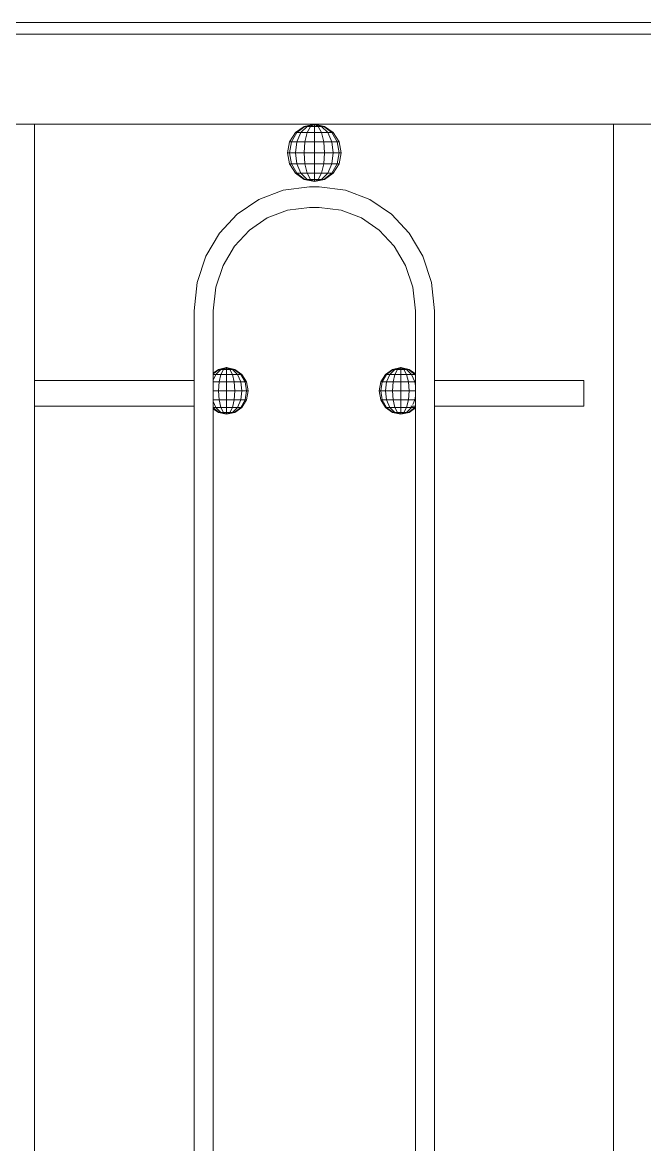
# Model space of a CAD drawing. Header units: millimetres. Extents: x 1832547 to 2001569, y -558009 to -417808.
# Drawn here: x 1856720.4 to 1856965, y -518715.2 to -518273.9 of the extents above; entities that cross this region are included whole.
import ezdxf

# ---------------------------------------------------------------- set-up
doc = ezdxf.new("R2010")
doc.units = ezdxf.units.MM
doc.header["$MEASUREMENT"] = 0
doc.layers.add('CA_manh 08', color=8, linetype='CONTINUOUS', lineweight=9)

msp = doc.modelspace()

# ---------------------------------------------------------------- linework, layer by layer
at = {"layer": 'CA_manh 08'}
for p, q in [((1855444.93, -518273.91), (1858481.56, -518273.91)), ((1858481.56, -518278.49), (1855444.93, -518278.49)), ((1856977.21, -518313.91), (1856247.11, -518313.91)), ((1856715.69, -518313.91), (1856725.15, -518313.91)), ((1856725.15, -518414.68), (1856725.15, -518313.91)), ((1856725.15, -518313.91), (1856835.16, -518313.91)), ((1856827.73, -518317.22), (1856831.14, -518314.77)), ((1856828.29, -518317.22), (1856831.45, -518314.77)), ((1856829.91, -518317.22), (1856832.32, -518314.77)), ((1856831.14, -518314.77), (1856835.16, -518313.91)), ((1856831.45, -518314.77), (1856831.14, -518314.77)), ((1856831.45, -518314.77), (1856835.16, -518313.91)), ((1856832.32, -518314.77), (1856831.45, -518314.77)), ((1856832.32, -518314.77), (1856835.16, -518313.91)), ((1856833.62, -518314.77), (1856832.32, -518314.77)), ((1856832.32, -518317.22), (1856833.62, -518314.77)), ((1856833.62, -518314.77), (1856835.16, -518313.91)), ((1856835.16, -518314.77), (1856833.62, -518314.77)), ((1856835.16, -518313.91), (1856835.16, -518314.77)), ((1856836.7, -518314.77), (1856835.16, -518313.91)), ((1856838.01, -518314.77), (1856835.16, -518313.91)), ((1856838.88, -518314.77), (1856835.16, -518313.91)), ((1856839.19, -518314.77), (1856835.16, -518313.91)), ((1856835.16, -518313.91), (1856952.69, -518313.91)), ((1856835.16, -518314.77), (1856836.7, -518314.77)), ((1856835.16, -518314.77), (1856835.16, -518317.22)), ((1856836.7, -518314.77), (1856838.01, -518314.77)), ((1856838.01, -518317.22), (1856836.7, -518314.77)), ((1856838.01, -518314.77), (1856838.88, -518314.77)), ((1856840.42, -518317.22), (1856838.01, -518314.77)), ((1856838.88, -518314.77), (1856839.19, -518314.77)), ((1856842.03, -518317.22), (1856838.88, -518314.77)), ((1856842.6, -518317.22), (1856839.19, -518314.77)), ((1856952.69, -518313.91), (1856952.69, -519047.28)), ((1856825.45, -518320.89), (1856827.73, -518317.22)), ((1856826.19, -518320.89), (1856828.29, -518317.22)), ((1856827.73, -518317.22), (1856828.29, -518317.22)), ((1856828.29, -518317.22), (1856829.91, -518317.22)), ((1856828.29, -518320.89), (1856829.91, -518317.22)), ((1856829.91, -518317.22), (1856832.32, -518317.22)), ((1856831.45, -518320.89), (1856832.32, -518317.22)), ((1856832.32, -518317.22), (1856835.16, -518317.22)), ((1856835.16, -518317.22), (1856838.01, -518317.22)), ((1856835.16, -518317.22), (1856835.16, -518320.89)), ((1856838.01, -518317.22), (1856840.42, -518317.22)), ((1856838.88, -518320.89), (1856838.01, -518317.22)), ((1856840.42, -518317.22), (1856842.03, -518317.22)), ((1856842.03, -518320.89), (1856840.42, -518317.22)), ((1856842.03, -518317.22), (1856842.6, -518317.22)), ((1856844.14, -518320.89), (1856842.03, -518317.22)), ((1856844.88, -518320.89), (1856842.6, -518317.22)), ((1856824.65, -518325.21), (1856825.45, -518320.89)), ((1856825.45, -518320.89), (1856826.19, -518320.89)), ((1856825.45, -518325.21), (1856826.19, -518320.89)), ((1856826.19, -518320.89), (1856828.29, -518320.89)), ((1856827.73, -518325.21), (1856828.29, -518320.89)), ((1856828.29, -518320.89), (1856831.45, -518320.89)), ((1856831.14, -518325.21), (1856831.45, -518320.89)), ((1856831.45, -518320.89), (1856835.16, -518320.89)), ((1856835.16, -518320.89), (1856838.88, -518320.89)), ((1856835.16, -518320.89), (1856835.16, -518325.21)), ((1856838.88, -518320.89), (1856842.03, -518320.89)), ((1856839.19, -518325.21), (1856838.88, -518320.89)), ((1856842.03, -518320.89), (1856844.14, -518320.89)), ((1856842.6, -518325.21), (1856842.03, -518320.89)), ((1856844.14, -518320.89), (1856844.88, -518320.89)), ((1856844.88, -518325.21), (1856844.14, -518320.89)), ((1856845.68, -518325.21), (1856844.88, -518320.89)), ((1856824.65, -518325.21), (1856825.45, -518325.21)), ((1856825.45, -518329.53), (1856824.65, -518325.21)), ((1856825.45, -518325.21), (1856827.73, -518325.21)), ((1856826.19, -518329.53), (1856825.45, -518325.21)), ((1856827.73, -518325.21), (1856831.14, -518325.21)), ((1856828.29, -518329.53), (1856827.73, -518325.21)), ((1856831.14, -518325.21), (1856835.16, -518325.21)), ((1856831.45, -518329.53), (1856831.14, -518325.21)), ((1856835.16, -518325.21), (1856839.19, -518325.21)), ((1856835.16, -518325.21), (1856835.16, -518329.53)), ((1856838.88, -518329.53), (1856839.19, -518325.21)), ((1856839.19, -518325.21), (1856842.6, -518325.21)), ((1856842.03, -518329.53), (1856842.6, -518325.21)), ((1856842.6, -518325.21), (1856844.88, -518325.21)), ((1856844.14, -518329.53), (1856844.88, -518325.21)), ((1856844.88, -518325.21), (1856845.68, -518325.21)), ((1856844.88, -518329.53), (1856845.68, -518325.21)), ((1856825.45, -518329.53), (1856826.19, -518329.53)), ((1856827.73, -518333.2), (1856825.45, -518329.53)), ((1856826.19, -518329.53), (1856828.29, -518329.53)), ((1856828.29, -518333.2), (1856826.19, -518329.53)), ((1856827.73, -518333.2), (1856828.29, -518333.2)), ((1856831.14, -518335.65), (1856827.73, -518333.2)), ((1856828.29, -518329.53), (1856831.45, -518329.53)), ((1856829.91, -518333.2), (1856828.29, -518329.53)), ((1856828.29, -518333.2), (1856829.91, -518333.2)), ((1856831.45, -518335.65), (1856828.29, -518333.2)), ((1856829.91, -518333.2), (1856832.32, -518333.2)), ((1856832.32, -518335.65), (1856829.91, -518333.2)), ((1856831.45, -518329.53), (1856835.16, -518329.53)), ((1856832.32, -518333.2), (1856831.45, -518329.53)), ((1856832.32, -518333.2), (1856835.16, -518333.2)), ((1856833.62, -518335.65), (1856832.32, -518333.2)), ((1856835.16, -518329.53), (1856838.88, -518329.53)), ((1856835.16, -518329.53), (1856835.16, -518333.2)), ((1856835.16, -518333.2), (1856838.01, -518333.2)), ((1856835.16, -518333.2), (1856835.16, -518335.65)), ((1856836.7, -518335.65), (1856838.01, -518333.2)), ((1856838.01, -518333.2), (1856838.88, -518329.53)), ((1856838.01, -518333.2), (1856840.42, -518333.2)), ((1856838.01, -518335.65), (1856840.42, -518333.2)), ((1856838.88, -518329.53), (1856842.03, -518329.53)), ((1856838.88, -518335.65), (1856842.03, -518333.2)), ((1856839.19, -518335.65), (1856842.6, -518333.2)), ((1856840.42, -518333.2), (1856842.03, -518329.53)), ((1856840.42, -518333.2), (1856842.03, -518333.2)), ((1856842.03, -518329.53), (1856844.14, -518329.53)), ((1856842.03, -518333.2), (1856844.14, -518329.53)), ((1856842.03, -518333.2), (1856842.6, -518333.2)), ((1856842.6, -518333.2), (1856844.88, -518329.53)), ((1856844.14, -518329.53), (1856844.88, -518329.53)), ((1856831.45, -518335.65), (1856831.14, -518335.65)), ((1856835.16, -518336.5), (1856831.14, -518335.65)), ((1856831.45, -518335.65), (1856832.32, -518335.65)), ((1856835.16, -518336.5), (1856831.45, -518335.65)), ((1856832.32, -518335.65), (1856833.62, -518335.65)), ((1856835.16, -518336.5), (1856832.32, -518335.65)), ((1856833.62, -518335.65), (1856835.16, -518335.65)), ((1856835.16, -518336.5), (1856833.62, -518335.65)), ((1856835.16, -518335.65), (1856836.7, -518335.65)), ((1856835.16, -518336.5), (1856836.7, -518335.65)), ((1856835.16, -518335.65), (1856835.16, -518336.5)), ((1856835.16, -518336.5), (1856838.01, -518335.65)), ((1856835.16, -518336.5), (1856838.88, -518335.65)), ((1856835.16, -518336.5), (1856839.19, -518335.65)), ((1856836.7, -518335.65), (1856838.01, -518335.65)), ((1856838.01, -518335.65), (1856838.88, -518335.65)), ((1856838.88, -518335.65), (1856839.19, -518335.65)), ((1856813.31, -518343.5), (1856822.86, -518339.83)), ((1856822.86, -518339.83), (1856833.27, -518338.54)), ((1856833.27, -518338.54), (1856837.05, -518338.54)), ((1856837.05, -518338.54), (1856847.45, -518339.83)), ((1856847.45, -518339.83), (1856857.01, -518343.5)), ((1856804.88, -518349.26), (1856813.31, -518343.5)), ((1856857.01, -518343.5), (1856865.44, -518349.26)), ((1856797.85, -518356.82), (1856804.88, -518349.26)), ((1856816.66, -518350.81), (1856809.63, -518355.61)), ((1856824.62, -518347.74), (1856816.66, -518350.81)), ((1856833.3, -518346.67), (1856824.62, -518347.74)), ((1856837.02, -518346.67), (1856833.3, -518346.67)), ((1856845.7, -518347.74), (1856837.02, -518346.67)), ((1856853.67, -518350.81), (1856845.7, -518347.74)), ((1856860.7, -518355.61), (1856853.67, -518350.81)), ((1856865.44, -518349.26), (1856872.47, -518356.82)), ((1856792.48, -518365.87), (1856797.85, -518356.82)), ((1856809.63, -518355.61), (1856803.76, -518361.91)), ((1856866.56, -518361.91), (1856860.7, -518355.61)), ((1856872.47, -518356.82), (1856877.83, -518365.87)), ((1856803.76, -518361.91), (1856799.29, -518369.46)), ((1856871.03, -518369.47), (1856866.56, -518361.91)), ((1856789.07, -518376.13), (1856792.48, -518365.87)), ((1856877.83, -518365.87), (1856881.25, -518376.13)), ((1856799.29, -518369.46), (1856796.43, -518378.02)), ((1856873.88, -518378.02), (1856871.03, -518369.47)), ((1856787.87, -518387.31), (1856789.07, -518376.13)), ((1856881.25, -518376.13), (1856882.45, -518387.31)), ((1856796.43, -518378.02), (1856795.43, -518387.34)), ((1856874.88, -518387.34), (1856873.88, -518378.02)), ((1856787.87, -518387.31), (1856787.87, -518414.68)), ((1856795.43, -518411.79), (1856795.43, -518387.34)), ((1856874.88, -518387.34), (1856874.88, -518412.15)), ((1856882.45, -518414.68), (1856882.45, -518387.31)), ((1856795.43, -518411.79), (1856797.43, -518410.36)), ((1856795.43, -518412.1), (1856797.68, -518410.36)), ((1856795.43, -518412.1), (1856795.43, -518411.79)), ((1856795.43, -518412.1), (1856795.43, -518412.34)), ((1856795.43, -518412.34), (1856796.43, -518412.34)), ((1856795.43, -518414.6), (1856796.43, -518412.34)), ((1856795.43, -518412.34), (1856795.43, -518414.6)), ((1856796.43, -518412.34), (1856798.38, -518410.36)), ((1856796.43, -518412.34), (1856798.38, -518412.34)), ((1856797.43, -518410.36), (1856800.69, -518409.66)), ((1856797.43, -518410.36), (1856797.68, -518410.36)), ((1856797.68, -518410.36), (1856800.69, -518409.66)), ((1856797.68, -518410.36), (1856798.38, -518410.36)), ((1856797.68, -518415.3), (1856798.38, -518412.34)), ((1856798.38, -518410.36), (1856800.69, -518409.66)), ((1856798.38, -518410.36), (1856799.44, -518410.36)), ((1856798.38, -518412.34), (1856799.44, -518410.36)), ((1856798.38, -518412.34), (1856800.69, -518412.34)), ((1856799.44, -518410.36), (1856800.69, -518409.66)), ((1856800.69, -518410.36), (1856799.44, -518410.36)), ((1856800.69, -518409.66), (1856800.69, -518410.36)), ((1856801.93, -518410.36), (1856800.69, -518409.66)), ((1856802.99, -518410.36), (1856800.69, -518409.66)), ((1856803.7, -518410.36), (1856800.69, -518409.66)), ((1856803.94, -518410.36), (1856800.69, -518409.66)), ((1856800.69, -518410.36), (1856801.93, -518410.36)), ((1856800.69, -518410.36), (1856800.69, -518412.34)), ((1856800.69, -518412.34), (1856802.99, -518412.34)), ((1856800.69, -518412.34), (1856800.69, -518415.3)), ((1856801.93, -518410.36), (1856802.99, -518410.36)), ((1856802.99, -518412.34), (1856801.93, -518410.36)), ((1856802.99, -518410.36), (1856803.7, -518410.36)), ((1856804.94, -518412.34), (1856802.99, -518410.36)), ((1856802.99, -518412.34), (1856804.94, -518412.34)), ((1856803.7, -518415.3), (1856802.99, -518412.34)), ((1856803.7, -518410.36), (1856803.94, -518410.36)), ((1856806.25, -518412.34), (1856803.7, -518410.36)), ((1856806.7, -518412.34), (1856803.94, -518410.36)), ((1856804.94, -518412.34), (1856806.25, -518412.34)), ((1856806.25, -518415.3), (1856804.94, -518412.34)), ((1856806.25, -518412.34), (1856806.7, -518412.34)), ((1856807.95, -518415.3), (1856806.25, -518412.34)), ((1856808.55, -518415.3), (1856806.7, -518412.34)), ((1856861.27, -518415.3), (1856863.11, -518412.34)), ((1856861.86, -518415.3), (1856863.57, -518412.34)), ((1856863.11, -518412.34), (1856865.87, -518410.36)), ((1856863.57, -518412.34), (1856863.11, -518412.34)), ((1856863.57, -518412.34), (1856866.12, -518410.36)), ((1856863.57, -518412.34), (1856864.87, -518412.34)), ((1856863.57, -518415.3), (1856864.87, -518412.34)), ((1856864.87, -518412.34), (1856866.83, -518410.36)), ((1856864.87, -518412.34), (1856866.83, -518412.34)), ((1856865.87, -518410.36), (1856869.13, -518409.66)), ((1856865.87, -518410.36), (1856866.12, -518410.36)), ((1856866.12, -518410.36), (1856869.13, -518409.66)), ((1856866.12, -518410.36), (1856866.83, -518410.36)), ((1856866.12, -518415.3), (1856866.83, -518412.34)), ((1856866.83, -518410.36), (1856869.13, -518409.66)), ((1856866.83, -518410.36), (1856867.88, -518410.36)), ((1856866.83, -518412.34), (1856867.88, -518410.36)), ((1856866.83, -518412.34), (1856869.13, -518412.34)), ((1856867.88, -518410.36), (1856869.13, -518409.66)), ((1856869.13, -518410.36), (1856867.88, -518410.36)), ((1856869.13, -518409.66), (1856869.13, -518410.36)), ((1856870.38, -518410.36), (1856869.13, -518409.66)), ((1856871.43, -518410.36), (1856869.13, -518409.66)), ((1856872.14, -518410.36), (1856869.13, -518409.66)), ((1856872.39, -518410.36), (1856869.13, -518409.66)), ((1856869.13, -518410.36), (1856870.38, -518410.36)), ((1856869.13, -518410.36), (1856869.13, -518412.34)), ((1856869.13, -518412.34), (1856871.43, -518412.34)), ((1856869.13, -518412.34), (1856869.13, -518415.3)), ((1856870.38, -518410.36), (1856871.43, -518410.36)), ((1856871.43, -518412.34), (1856870.38, -518410.36)), ((1856871.43, -518410.36), (1856872.14, -518410.36)), ((1856873.39, -518412.34), (1856871.43, -518410.36)), ((1856871.43, -518412.34), (1856873.39, -518412.34)), ((1856872.14, -518415.3), (1856871.43, -518412.34)), ((1856872.14, -518410.36), (1856872.39, -518410.36)), ((1856874.69, -518412.34), (1856872.14, -518410.36)), ((1856874.88, -518412.15), (1856872.39, -518410.36)), ((1856873.39, -518412.34), (1856874.69, -518412.34)), ((1856874.69, -518415.3), (1856873.39, -518412.34)), ((1856874.69, -518412.34), (1856874.88, -518412.34)), ((1856874.88, -518412.67), (1856874.69, -518412.34)), ((1856874.88, -518412.34), (1856874.88, -518412.15)), ((1856874.88, -518412.67), (1856874.88, -518412.34)), ((1856874.88, -518414.68), (1856874.88, -518412.67)), ((1856725.15, -518414.68), (1856787.87, -518414.68)), ((1856725.15, -518414.68), (1856725.15, -518424.84)), ((1856787.87, -518414.68), (1856787.87, -518424.84)), ((1856795.43, -518414.6), (1856795.43, -518415.3)), ((1856795.43, -518415.3), (1856797.68, -518415.3)), ((1856795.43, -518415.3), (1856795.43, -518418.8)), ((1856797.43, -518418.8), (1856797.68, -518415.3)), ((1856797.68, -518415.3), (1856800.69, -518415.3)), ((1856800.69, -518415.3), (1856803.7, -518415.3)), ((1856800.69, -518415.3), (1856800.69, -518418.8)), ((1856803.7, -518415.3), (1856806.25, -518415.3)), ((1856803.94, -518418.8), (1856803.7, -518415.3)), ((1856806.25, -518415.3), (1856807.95, -518415.3)), ((1856806.7, -518418.8), (1856806.25, -518415.3)), ((1856807.95, -518415.3), (1856808.55, -518415.3)), ((1856808.55, -518418.8), (1856807.95, -518415.3)), ((1856809.2, -518418.8), (1856808.55, -518415.3)), ((1856860.62, -518418.8), (1856861.27, -518415.3)), ((1856861.27, -518415.3), (1856861.86, -518415.3)), ((1856861.27, -518418.8), (1856861.86, -518415.3)), ((1856861.86, -518415.3), (1856863.57, -518415.3)), ((1856863.11, -518418.8), (1856863.57, -518415.3)), ((1856863.57, -518415.3), (1856866.12, -518415.3)), ((1856865.87, -518418.8), (1856866.12, -518415.3)), ((1856866.12, -518415.3), (1856869.13, -518415.3)), ((1856869.13, -518415.3), (1856872.14, -518415.3)), ((1856869.13, -518415.3), (1856869.13, -518418.8)), ((1856872.14, -518415.3), (1856874.69, -518415.3)), ((1856872.39, -518418.8), (1856872.14, -518415.3)), ((1856874.69, -518415.3), (1856874.88, -518415.3)), ((1856874.88, -518416.78), (1856874.69, -518415.3)), ((1856874.77, -518414.68), (1856874.88, -518414.68)), ((1856874.88, -518415.3), (1856874.88, -518414.68)), ((1856874.88, -518416.78), (1856874.88, -518415.3)), ((1856874.88, -518418.8), (1856874.88, -518416.78)), ((1856882.45, -518414.68), (1856941.06, -518414.68)), ((1856882.45, -518414.68), (1856882.45, -518424.84)), ((1856941.06, -518414.68), (1856941.06, -518424.84)), ((1856795.43, -518418.8), (1856797.43, -518418.8)), ((1856795.43, -518418.8), (1856795.43, -518422.3)), ((1856797.43, -518418.8), (1856800.69, -518418.8)), ((1856797.68, -518422.3), (1856797.43, -518418.8)), ((1856800.69, -518418.8), (1856803.94, -518418.8)), ((1856800.69, -518418.8), (1856800.69, -518422.3)), ((1856803.7, -518422.3), (1856803.94, -518418.8)), ((1856803.94, -518418.8), (1856806.7, -518418.8)), ((1856806.25, -518422.3), (1856806.7, -518418.8)), ((1856806.7, -518418.8), (1856808.55, -518418.8)), ((1856807.95, -518422.3), (1856808.55, -518418.8)), ((1856808.55, -518418.8), (1856809.2, -518418.8)), ((1856808.55, -518422.3), (1856809.2, -518418.8)), ((1856860.62, -518418.8), (1856861.27, -518418.8)), ((1856861.27, -518422.3), (1856860.62, -518418.8)), ((1856861.27, -518418.8), (1856863.11, -518418.8)), ((1856861.86, -518422.3), (1856861.27, -518418.8)), ((1856863.11, -518418.8), (1856865.87, -518418.8)), ((1856863.57, -518422.3), (1856863.11, -518418.8)), ((1856865.87, -518418.8), (1856869.13, -518418.8)), ((1856866.12, -518422.3), (1856865.87, -518418.8)), ((1856869.13, -518418.8), (1856872.39, -518418.8)), ((1856869.13, -518418.8), (1856869.13, -518422.3)), ((1856872.14, -518422.3), (1856872.39, -518418.8)), ((1856872.39, -518418.8), (1856874.88, -518418.8)), ((1856874.69, -518422.3), (1856874.88, -518420.83)), ((1856874.88, -518420.83), (1856874.88, -518418.8)), ((1856874.88, -518422.3), (1856874.88, -518420.83)), ((1856787.87, -518424.84), (1856725.15, -518424.84)), ((1856725.15, -518937.12), (1856725.15, -518424.84)), ((1856787.87, -518424.84), (1856787.87, -518937.12)), ((1856795.43, -518422.3), (1856797.68, -518422.3)), ((1856795.43, -518422.3), (1856795.43, -518423)), ((1856796.43, -518425.27), (1856795.43, -518423)), ((1856795.43, -518423), (1856795.43, -518425.27)), ((1856795.43, -518425.27), (1856796.43, -518425.27)), ((1856795.43, -518425.27), (1856795.43, -518425.51)), ((1856797.68, -518427.25), (1856795.43, -518425.51)), ((1856795.43, -518425.82), (1856795.43, -518425.51)), ((1856797.43, -518427.25), (1856795.43, -518425.82)), ((1856795.43, -518425.82), (1856795.43, -518942.01)), ((1856796.43, -518425.27), (1856798.38, -518425.27)), ((1856798.38, -518427.25), (1856796.43, -518425.27)), ((1856797.68, -518422.3), (1856800.69, -518422.3)), ((1856798.38, -518425.27), (1856797.68, -518422.3)), ((1856798.38, -518425.27), (1856800.69, -518425.27)), ((1856799.44, -518427.25), (1856798.38, -518425.27)), ((1856800.69, -518422.3), (1856803.7, -518422.3)), ((1856800.69, -518422.3), (1856800.69, -518425.27)), ((1856800.69, -518425.27), (1856802.99, -518425.27)), ((1856800.69, -518425.27), (1856800.69, -518427.25)), ((1856801.93, -518427.25), (1856802.99, -518425.27)), ((1856802.99, -518425.27), (1856803.7, -518422.3)), ((1856802.99, -518425.27), (1856804.94, -518425.27)), ((1856802.99, -518427.25), (1856804.94, -518425.27)), ((1856803.7, -518422.3), (1856806.25, -518422.3)), ((1856803.7, -518427.25), (1856806.25, -518425.27)), ((1856803.94, -518427.25), (1856806.7, -518425.27)), ((1856804.94, -518425.27), (1856806.25, -518422.3)), ((1856804.94, -518425.27), (1856806.25, -518425.27)), ((1856806.25, -518422.3), (1856807.95, -518422.3)), ((1856806.25, -518425.27), (1856807.95, -518422.3)), ((1856806.25, -518425.27), (1856806.7, -518425.27)), ((1856806.7, -518425.27), (1856808.55, -518422.3)), ((1856807.95, -518422.3), (1856808.55, -518422.3)), ((1856861.27, -518422.3), (1856861.86, -518422.3)), ((1856863.11, -518425.27), (1856861.27, -518422.3)), ((1856861.86, -518422.3), (1856863.57, -518422.3)), ((1856863.57, -518425.27), (1856861.86, -518422.3)), ((1856863.11, -518425.27), (1856863.57, -518425.27)), ((1856865.87, -518427.25), (1856863.11, -518425.27)), ((1856863.57, -518422.3), (1856866.12, -518422.3)), ((1856864.87, -518425.27), (1856863.57, -518422.3)), ((1856863.57, -518425.27), (1856864.87, -518425.27)), ((1856866.12, -518427.25), (1856863.57, -518425.27)), ((1856864.87, -518425.27), (1856866.83, -518425.27)), ((1856866.83, -518427.25), (1856864.87, -518425.27)), ((1856866.12, -518422.3), (1856869.13, -518422.3)), ((1856866.83, -518425.27), (1856866.12, -518422.3)), ((1856866.83, -518425.27), (1856869.13, -518425.27)), ((1856867.88, -518427.25), (1856866.83, -518425.27)), ((1856869.13, -518422.3), (1856872.14, -518422.3)), ((1856869.13, -518422.3), (1856869.13, -518425.27)), ((1856869.13, -518425.27), (1856871.43, -518425.27)), ((1856869.13, -518425.27), (1856869.13, -518427.25)), ((1856870.38, -518427.25), (1856871.43, -518425.27)), ((1856871.43, -518425.27), (1856872.14, -518422.3)), ((1856871.43, -518425.27), (1856873.39, -518425.27)), ((1856871.43, -518427.25), (1856873.39, -518425.27)), ((1856872.14, -518422.3), (1856874.69, -518422.3)), ((1856872.14, -518427.25), (1856874.69, -518425.27)), ((1856872.39, -518427.25), (1856874.88, -518425.46)), ((1856873.57, -518424.84), (1856873.09, -518424.84)), ((1856873.39, -518425.27), (1856873.57, -518424.84)), ((1856873.39, -518425.27), (1856874.69, -518425.27)), ((1856874.88, -518424.84), (1856873.57, -518424.84)), ((1856873.9, -518424.11), (1856874.69, -518422.3)), ((1856874.69, -518422.3), (1856874.88, -518422.3)), ((1856874.69, -518425.27), (1856874.88, -518424.93)), ((1856874.69, -518425.27), (1856874.88, -518425.27)), ((1856874.88, -518424.84), (1856874.88, -518422.3)), ((1856874.88, -518424.93), (1856874.88, -518424.84)), ((1856874.88, -518425.27), (1856874.88, -518424.93)), ((1856874.88, -518425.46), (1856874.88, -518425.27)), ((1856874.88, -518425.46), (1856874.88, -518935.35)), ((1856882.45, -518937.12), (1856882.45, -518424.84)), ((1856941.06, -518424.84), (1856882.45, -518424.84)), ((1856797.68, -518427.25), (1856797.43, -518427.25)), ((1856800.69, -518427.95), (1856797.43, -518427.25)), ((1856797.68, -518427.25), (1856798.38, -518427.25)), ((1856800.69, -518427.95), (1856797.68, -518427.25)), ((1856798.38, -518427.25), (1856799.44, -518427.25)), ((1856800.69, -518427.95), (1856798.38, -518427.25)), ((1856799.44, -518427.25), (1856800.69, -518427.25)), ((1856800.69, -518427.95), (1856799.44, -518427.25)), ((1856800.69, -518427.25), (1856801.93, -518427.25)), ((1856800.69, -518427.95), (1856801.93, -518427.25)), ((1856800.69, -518427.25), (1856800.69, -518427.95)), ((1856800.69, -518427.95), (1856802.99, -518427.25)), ((1856800.69, -518427.95), (1856803.7, -518427.25)), ((1856800.69, -518427.95), (1856803.94, -518427.25)), ((1856801.93, -518427.25), (1856802.99, -518427.25)), ((1856802.99, -518427.25), (1856803.7, -518427.25)), ((1856803.7, -518427.25), (1856803.94, -518427.25)), ((1856866.12, -518427.25), (1856865.87, -518427.25)), ((1856869.13, -518427.95), (1856865.87, -518427.25)), ((1856866.12, -518427.25), (1856866.83, -518427.25)), ((1856869.13, -518427.95), (1856866.12, -518427.25)), ((1856866.83, -518427.25), (1856867.88, -518427.25)), ((1856869.13, -518427.95), (1856866.83, -518427.25)), ((1856867.88, -518427.25), (1856869.13, -518427.25)), ((1856869.13, -518427.95), (1856867.88, -518427.25)), ((1856869.13, -518427.25), (1856870.38, -518427.25)), ((1856869.13, -518427.95), (1856870.38, -518427.25)), ((1856869.13, -518427.25), (1856869.13, -518427.95)), ((1856869.13, -518427.95), (1856871.43, -518427.25)), ((1856869.13, -518427.95), (1856872.14, -518427.25)), ((1856869.13, -518427.95), (1856872.39, -518427.25)), ((1856870.38, -518427.25), (1856871.43, -518427.25)), ((1856871.43, -518427.25), (1856872.14, -518427.25)), ((1856872.14, -518427.25), (1856872.39, -518427.25))]:
    msp.add_line(p, q, dxfattribs=at)

doc.saveas('drawing.dxf')
